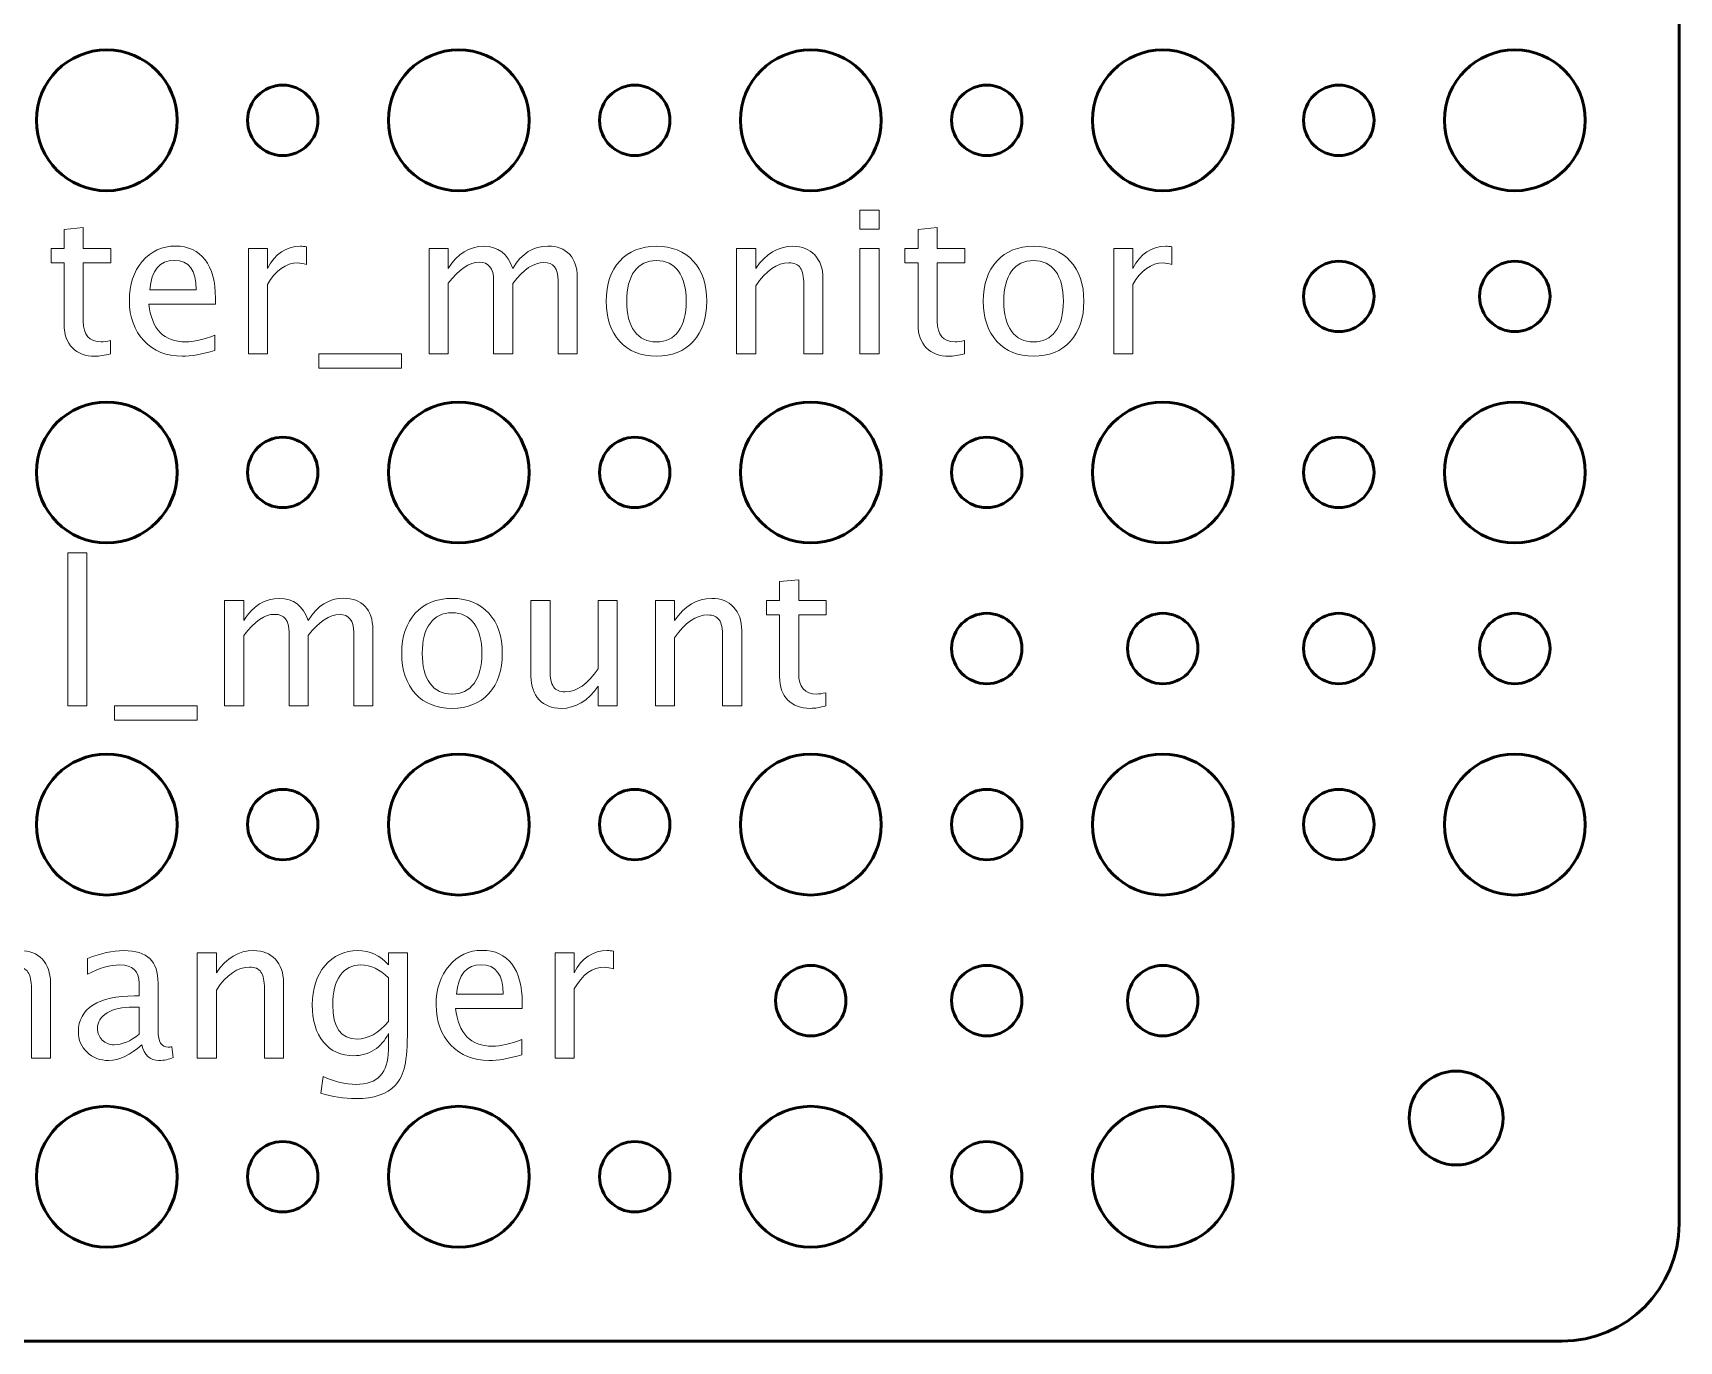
# Model space of a CAD drawing. Header units: centimetres. Extents: x -11.9 to 11.9, y -10.4 to 10.4.
# Drawn here: x 4.94 to 11.95, y -10.45 to -4.88 of the extents above; entities that cross this region are included whole.
import ezdxf

# ---------------------------------------------------------------- set-up
doc = ezdxf.new("R2010")
doc.units = ezdxf.units.CM
doc.header["$MEASUREMENT"] = 0
doc.layers.add('Layer 1', color=7, linetype='Continuous')

msp = doc.modelspace()

# ---------------------------------------------------------------- linework, layer by layer
at = {"layer": 'Layer 1', "lineweight": 53}
for centre, major_axis in [((5.25001, -5.25001), (0, 0.30001)), ((6.75001, -5.25001), (0, 0.30001)), ((8.25001, -5.25001), (0, 0.30001)), ((9.75001, -5.25001), (0, 0.30001)), ((11.25001, -5.25001), (0, 0.30001)), ((6, -5.25), (0, 0.15)), ((7.5, -5.25), (0, 0.15)), ((9, -5.25), (0, 0.15)), ((10.5, -5.25), (0, 0.15)), ((10.5, -6), (0, 0.15)), ((11.25, -6), (0, 0.15)), ((5.25001, -6.75001), (0, 0.30001)), ((6.75001, -6.75001), (0, 0.30001)), ((8.25001, -6.75001), (0, 0.30001)), ((9.75001, -6.75001), (0, 0.30001)), ((11.25001, -6.75001), (0, 0.30001)), ((6, -6.75), (0, 0.15)), ((7.5, -6.75), (0, 0.15)), ((9, -6.75), (0, 0.15)), ((10.5, -6.75), (0, 0.15)), ((9, -7.5), (0, 0.15)), ((9.75, -7.5), (0, 0.15)), ((10.5, -7.5), (0, 0.15)), ((11.25, -7.5), (0, 0.15)), ((5.25001, -8.25001), (0, 0.30001)), ((6.75001, -8.25001), (0, 0.30001)), ((8.25001, -8.25001), (0, 0.30001)), ((9.75001, -8.25001), (0, 0.30001)), ((11.25001, -8.25001), (0, 0.30001)), ((6, -8.25), (0, 0.15)), ((7.5, -8.25), (0, 0.15)), ((9, -8.25), (0, 0.15)), ((10.5, -8.25), (0, 0.15)), ((8.25, -9), (0, 0.15)), ((9, -9), (0, 0.15)), ((9.75, -9), (0, 0.15)), ((11.00005, -9.49996), (0, 0.2)), ((5.25001, -9.75001), (0, 0.30001)), ((6.75001, -9.75001), (0, 0.30001)), ((8.25001, -9.75001), (0, 0.30001)), ((9.75001, -9.75001), (0, 0.30001)), ((6, -9.75), (0, 0.15)), ((7.5, -9.75), (0, 0.15)), ((9, -9.75), (0, 0.15))]:
    msp.add_ellipse(centre, major_axis=major_axis, ratio=1, dxfattribs=at)
msp.add_open_spline([(0.05, -9.95), (0.05, -9.95), (0.05, 9.95), (0.05, 9.95), (0.05, 9.95), (0.05, 10.22614), (0.27386, 10.45), (0.55, 10.45), (0.55, 10.45), (0.55, 10.45), (11.45, 10.45), (11.45, 10.45), (11.45, 10.45), (11.72614, 10.45), (11.95, 10.22614), (11.95, 9.95), (11.95, 9.95), (11.95, 9.95), (11.95, -9.95), (11.95, -9.95), (11.95, -9.95), (11.95, -10.22614), (11.72614, -10.45), (11.45, -10.45), (11.45, -10.45), (11.45, -10.45), (0.55, -10.45), (0.55, -10.45), (0.55, -10.45), (0.27386, -10.45), (0.05, -10.22614), (0.05, -9.95)], degree=3, knots=[0, 0, 0, 0, 0.1111111, 0.1111111, 0.1111111, 0.1111111, 0.2222222, 0.2222222, 0.2222222, 0.2222222, 0.3333333, 0.3333333, 0.3333333, 0.3333333, 0.4444444, 0.4444444, 0.4444444, 0.4444444, 0.5555556, 0.5555556, 0.5555556, 0.5555556, 0.6666667, 0.6666667, 0.6666667, 0.6666667, 0.7777778, 0.7777778, 0.7777778, 0.7777778, 1, 1, 1, 1], dxfattribs=at)
at = {"layer": 'Layer 1', "color": 5, "lineweight": 9}
for points, knots in [([(8.45943, -5.71383), (8.45943, -5.71383), (8.45943, -5.63255), (8.45943, -5.63255), (8.45943, -5.63255), (8.45943, -5.63255), (8.54071, -5.63255), (8.54071, -5.63255), (8.54071, -5.63255), (8.54071, -5.63255), (8.54071, -5.71383), (8.54071, -5.71383), (8.54071, -5.71383), (8.54071, -5.71383), (8.45943, -5.71383), (8.45943, -5.71383)], [0, 0, 0, 0, 0.2, 0.2, 0.2, 0.2, 0.4, 0.4, 0.4, 0.4, 0.6, 0.6, 0.6, 0.6, 1, 1, 1, 1]), ([(5.26579, -6.24455), (5.24067, -6.25146), (5.2188, -6.25485), (5.20032, -6.25485), (5.20032, -6.25485), (5.15883, -6.25485), (5.12651, -6.243), (5.10337, -6.21929), (5.10337, -6.21929), (5.08009, -6.19558), (5.06852, -6.1627), (5.06852, -6.12051), (5.06852, -6.12051), (5.06852, -6.12051), (5.06852, -5.85692), (5.06852, -5.85692), (5.06852, -5.85692), (5.06852, -5.85692), (5.01235, -5.85692), (5.01235, -5.85692), (5.01235, -5.85692), (5.01235, -5.85692), (5.01235, -5.79595), (5.01235, -5.79595), (5.01235, -5.79595), (5.01235, -5.79595), (5.06852, -5.79595), (5.06852, -5.79595), (5.06852, -5.79595), (5.06852, -5.79595), (5.06852, -5.71482), (5.06852, -5.71482), (5.06852, -5.71482), (5.06852, -5.71482), (5.1498, -5.70705), (5.1498, -5.70705), (5.1498, -5.70705), (5.1498, -5.70705), (5.1498, -5.79595), (5.1498, -5.79595), (5.1498, -5.79595), (5.1498, -5.79595), (5.26748, -5.79595), (5.26748, -5.79595), (5.26748, -5.79595), (5.26748, -5.79595), (5.26748, -5.85692), (5.26748, -5.85692), (5.26748, -5.85692), (5.26748, -5.85692), (5.1498, -5.85692), (5.1498, -5.85692), (5.1498, -5.85692), (5.1498, -5.85692), (5.1498, -6.10584), (5.1498, -6.10584), (5.1498, -6.10584), (5.1498, -6.16454), (5.17534, -6.19389), (5.22628, -6.19389), (5.22628, -6.19389), (5.23715, -6.19389), (5.25027, -6.19206), (5.26579, -6.18853), (5.26579, -6.18853), (5.26579, -6.18853), (5.26579, -6.24455), (5.26579, -6.24455)], [0, 0, 0, 0, 0.0555556, 0.0555556, 0.0555556, 0.0555556, 0.1111111, 0.1111111, 0.1111111, 0.1111111, 0.1666667, 0.1666667, 0.1666667, 0.1666667, 0.2222222, 0.2222222, 0.2222222, 0.2222222, 0.2777778, 0.2777778, 0.2777778, 0.2777778, 0.3333333, 0.3333333, 0.3333333, 0.3333333, 0.3888889, 0.3888889, 0.3888889, 0.3888889, 0.4444444, 0.4444444, 0.4444444, 0.4444444, 0.5, 0.5, 0.5, 0.5, 0.5555556, 0.5555556, 0.5555556, 0.5555556, 0.6111111, 0.6111111, 0.6111111, 0.6111111, 0.6666667, 0.6666667, 0.6666667, 0.6666667, 0.7222222, 0.7222222, 0.7222222, 0.7222222, 0.7777778, 0.7777778, 0.7777778, 0.7777778, 0.8333333, 0.8333333, 0.8333333, 0.8333333, 0.8888889, 0.8888889, 0.8888889, 0.8888889, 1, 1, 1, 1]), ([(8.90478, -6.24455), (8.87966, -6.25146), (8.85779, -6.25485), (8.83931, -6.25485), (8.83931, -6.25485), (8.79782, -6.25485), (8.7655, -6.243), (8.74236, -6.21929), (8.74236, -6.21929), (8.71908, -6.19558), (8.70751, -6.1627), (8.70751, -6.12051), (8.70751, -6.12051), (8.70751, -6.12051), (8.70751, -5.85692), (8.70751, -5.85692), (8.70751, -5.85692), (8.70751, -5.85692), (8.65134, -5.85692), (8.65134, -5.85692), (8.65134, -5.85692), (8.65134, -5.85692), (8.65134, -5.79595), (8.65134, -5.79595), (8.65134, -5.79595), (8.65134, -5.79595), (8.70751, -5.79595), (8.70751, -5.79595), (8.70751, -5.79595), (8.70751, -5.79595), (8.70751, -5.71482), (8.70751, -5.71482), (8.70751, -5.71482), (8.70751, -5.71482), (8.78879, -5.70705), (8.78879, -5.70705), (8.78879, -5.70705), (8.78879, -5.70705), (8.78879, -5.79595), (8.78879, -5.79595), (8.78879, -5.79595), (8.78879, -5.79595), (8.90647, -5.79595), (8.90647, -5.79595), (8.90647, -5.79595), (8.90647, -5.79595), (8.90647, -5.85692), (8.90647, -5.85692), (8.90647, -5.85692), (8.90647, -5.85692), (8.78879, -5.85692), (8.78879, -5.85692), (8.78879, -5.85692), (8.78879, -5.85692), (8.78879, -6.10584), (8.78879, -6.10584), (8.78879, -6.10584), (8.78879, -6.16454), (8.81433, -6.19389), (8.86527, -6.19389), (8.86527, -6.19389), (8.87614, -6.19389), (8.88926, -6.19206), (8.90478, -6.18853), (8.90478, -6.18853), (8.90478, -6.18853), (8.90478, -6.24455), (8.90478, -6.24455)], [0, 0, 0, 0, 0.0555556, 0.0555556, 0.0555556, 0.0555556, 0.1111111, 0.1111111, 0.1111111, 0.1111111, 0.1666667, 0.1666667, 0.1666667, 0.1666667, 0.2222222, 0.2222222, 0.2222222, 0.2222222, 0.2777778, 0.2777778, 0.2777778, 0.2777778, 0.3333333, 0.3333333, 0.3333333, 0.3333333, 0.3888889, 0.3888889, 0.3888889, 0.3888889, 0.4444444, 0.4444444, 0.4444444, 0.4444444, 0.5, 0.5, 0.5, 0.5, 0.5555556, 0.5555556, 0.5555556, 0.5555556, 0.6111111, 0.6111111, 0.6111111, 0.6111111, 0.6666667, 0.6666667, 0.6666667, 0.6666667, 0.7222222, 0.7222222, 0.7222222, 0.7222222, 0.7777778, 0.7777778, 0.7777778, 0.7777778, 0.8333333, 0.8333333, 0.8333333, 0.8333333, 0.8888889, 0.8888889, 0.8888889, 0.8888889, 1, 1, 1, 1]), ([(5.71113, -6.2303), (5.65652, -6.24667), (5.60982, -6.25485), (5.57087, -6.25485), (5.57087, -6.25485), (5.50441, -6.25485), (5.45036, -6.23284), (5.40873, -6.18895), (5.40873, -6.18895), (5.3671, -6.14507), (5.34622, -6.0882), (5.34622, -6.01821), (5.34622, -6.01821), (5.34622, -5.95033), (5.36456, -5.89459), (5.40139, -5.85099), (5.40139, -5.85099), (5.43822, -5.80753), (5.48536, -5.78579), (5.54279, -5.78579), (5.54279, -5.78579), (5.59712, -5.78579), (5.63917, -5.80513), (5.6688, -5.84379), (5.6688, -5.84379), (5.69843, -5.88246), (5.71325, -5.93721), (5.71325, -6.00819), (5.71325, -6.00819), (5.71325, -6.00819), (5.71283, -6.03302), (5.71283, -6.03302), (5.71283, -6.03302), (5.71283, -6.03302), (5.42919, -6.03302), (5.42919, -6.03302), (5.42919, -6.03302), (5.44105, -6.14027), (5.4934, -6.19389), (5.58611, -6.19389), (5.58611, -6.19389), (5.62012, -6.19389), (5.66175, -6.18429), (5.71113, -6.1651), (5.71113, -6.1651), (5.71113, -6.1651), (5.71113, -6.2303), (5.71113, -6.2303)], [0, 0, 0, 0, 0.0769231, 0.0769231, 0.0769231, 0.0769231, 0.1538462, 0.1538462, 0.1538462, 0.1538462, 0.2307692, 0.2307692, 0.2307692, 0.2307692, 0.3076923, 0.3076923, 0.3076923, 0.3076923, 0.3846154, 0.3846154, 0.3846154, 0.3846154, 0.4615385, 0.4615385, 0.4615385, 0.4615385, 0.5384615, 0.5384615, 0.5384615, 0.5384615, 0.6153846, 0.6153846, 0.6153846, 0.6153846, 0.6923077, 0.6923077, 0.6923077, 0.6923077, 0.7692308, 0.7692308, 0.7692308, 0.7692308, 0.8461538, 0.8461538, 0.8461538, 0.8461538, 1, 1, 1, 1]), ([(5.85352, -6.24469), (5.85352, -6.24469), (5.85352, -5.79595), (5.85352, -5.79595), (5.85352, -5.79595), (5.85352, -5.79595), (5.9348, -5.79595), (5.9348, -5.79595), (5.9348, -5.79595), (5.9348, -5.79595), (5.9348, -5.88076), (5.9348, -5.88076), (5.9348, -5.88076), (5.96712, -5.81797), (6.01396, -5.78664), (6.07549, -5.78664), (6.07549, -5.78664), (6.08381, -5.78664), (6.09256, -5.78735), (6.10159, -5.78876), (6.10159, -5.78876), (6.10159, -5.78876), (6.10159, -5.86482), (6.10159, -5.86482), (6.10159, -5.86482), (6.08748, -5.86016), (6.07507, -5.85776), (6.06434, -5.85776), (6.06434, -5.85776), (6.01269, -5.85776), (5.96951, -5.88824), (5.9348, -5.94934), (5.9348, -5.94934), (5.9348, -5.94934), (5.9348, -6.24469), (5.9348, -6.24469), (5.9348, -6.24469), (5.9348, -6.24469), (5.85352, -6.24469), (5.85352, -6.24469)], [0, 0, 0, 0, 0.0909091, 0.0909091, 0.0909091, 0.0909091, 0.1818182, 0.1818182, 0.1818182, 0.1818182, 0.2727273, 0.2727273, 0.2727273, 0.2727273, 0.3636364, 0.3636364, 0.3636364, 0.3636364, 0.4545455, 0.4545455, 0.4545455, 0.4545455, 0.5454545, 0.5454545, 0.5454545, 0.5454545, 0.6363636, 0.6363636, 0.6363636, 0.6363636, 0.7272727, 0.7272727, 0.7272727, 0.7272727, 0.8181818, 0.8181818, 0.8181818, 0.8181818, 1, 1, 1, 1]), ([(6.62329, -6.24469), (6.62329, -6.24469), (6.62329, -5.79595), (6.62329, -5.79595), (6.62329, -5.79595), (6.62329, -5.79595), (6.70457, -5.79595), (6.70457, -5.79595), (6.70457, -5.79595), (6.70457, -5.79595), (6.70457, -5.88076), (6.70457, -5.88076), (6.70457, -5.88076), (6.74422, -5.81797), (6.79502, -5.78664), (6.85725, -5.78664), (6.85725, -5.78664), (6.91723, -5.78664), (6.95801, -5.81797), (6.97974, -5.88076), (6.97974, -5.88076), (7.01826, -5.8174), (7.0685, -5.78579), (7.13015, -5.78579), (7.13015, -5.78579), (7.16952, -5.78579), (7.20014, -5.79737), (7.22202, -5.82065), (7.22202, -5.82065), (7.24389, -5.84393), (7.2549, -5.87653), (7.2549, -5.91844), (7.2549, -5.91844), (7.2549, -5.91844), (7.2549, -6.24469), (7.2549, -6.24469), (7.2549, -6.24469), (7.2549, -6.24469), (7.17362, -6.24469), (7.17362, -6.24469), (7.17362, -6.24469), (7.17362, -6.24469), (7.17362, -5.93185), (7.17362, -5.93185), (7.17362, -5.93185), (7.17362, -5.88076), (7.1533, -5.85522), (7.11267, -5.85522), (7.11267, -5.85522), (7.07047, -5.85522), (7.02616, -5.885), (6.97974, -5.94469), (6.97974, -5.94469), (6.97974, -5.94469), (6.97974, -6.24469), (6.97974, -6.24469), (6.97974, -6.24469), (6.97974, -6.24469), (6.89846, -6.24469), (6.89846, -6.24469), (6.89846, -6.24469), (6.89846, -6.24469), (6.89846, -5.93156), (6.89846, -5.93156), (6.89846, -5.93156), (6.89846, -5.88006), (6.87786, -5.85438), (6.83651, -5.85438), (6.83651, -5.85438), (6.79545, -5.85438), (6.75142, -5.88429), (6.70457, -5.94426), (6.70457, -5.94426), (6.70457, -5.94426), (6.70457, -6.24469), (6.70457, -6.24469), (6.70457, -6.24469), (6.70457, -6.24469), (6.62329, -6.24469), (6.62329, -6.24469)], [0, 0, 0, 0, 0.047619, 0.047619, 0.047619, 0.047619, 0.0952381, 0.0952381, 0.0952381, 0.0952381, 0.1428571, 0.1428571, 0.1428571, 0.1428571, 0.1904762, 0.1904762, 0.1904762, 0.1904762, 0.2380952, 0.2380952, 0.2380952, 0.2380952, 0.2857143, 0.2857143, 0.2857143, 0.2857143, 0.3333333, 0.3333333, 0.3333333, 0.3333333, 0.3809524, 0.3809524, 0.3809524, 0.3809524, 0.4285714, 0.4285714, 0.4285714, 0.4285714, 0.4761905, 0.4761905, 0.4761905, 0.4761905, 0.5238095, 0.5238095, 0.5238095, 0.5238095, 0.5714286, 0.5714286, 0.5714286, 0.5714286, 0.6190476, 0.6190476, 0.6190476, 0.6190476, 0.6666667, 0.6666667, 0.6666667, 0.6666667, 0.7142857, 0.7142857, 0.7142857, 0.7142857, 0.7619048, 0.7619048, 0.7619048, 0.7619048, 0.8095238, 0.8095238, 0.8095238, 0.8095238, 0.8571429, 0.8571429, 0.8571429, 0.8571429, 0.9047619, 0.9047619, 0.9047619, 0.9047619, 1, 1, 1, 1]), ([(7.59244, -6.25485), (7.52654, -6.25485), (7.47433, -6.23382), (7.43594, -6.19177), (7.43594, -6.19177), (7.39742, -6.14972), (7.37823, -6.09257), (7.37823, -6.02046), (7.37823, -6.02046), (7.37823, -5.9485), (7.39742, -5.89149), (7.43594, -5.84958), (7.43594, -5.84958), (7.47433, -5.80767), (7.52654, -5.78664), (7.59244, -5.78664), (7.59244, -5.78664), (7.65834, -5.78664), (7.71055, -5.80767), (7.74893, -5.84958), (7.74893, -5.84958), (7.78745, -5.89149), (7.80665, -5.9485), (7.80665, -6.02046), (7.80665, -6.02046), (7.80665, -6.09257), (7.78745, -6.14972), (7.74893, -6.19177), (7.74893, -6.19177), (7.71055, -6.23382), (7.65834, -6.25485), (7.59244, -6.25485)], [0, 0, 0, 0, 0.1111111, 0.1111111, 0.1111111, 0.1111111, 0.2222222, 0.2222222, 0.2222222, 0.2222222, 0.3333333, 0.3333333, 0.3333333, 0.3333333, 0.4444444, 0.4444444, 0.4444444, 0.4444444, 0.5555556, 0.5555556, 0.5555556, 0.5555556, 0.6666667, 0.6666667, 0.6666667, 0.6666667, 0.7777778, 0.7777778, 0.7777778, 0.7777778, 1, 1, 1, 1]), ([(7.93393, -6.24469), (7.93393, -6.24469), (7.93393, -5.79595), (7.93393, -5.79595), (7.93393, -5.79595), (7.93393, -5.79595), (8.01521, -5.79595), (8.01521, -5.79595), (8.01521, -5.79595), (8.01521, -5.79595), (8.01521, -5.88076), (8.01521, -5.88076), (8.01521, -5.88076), (8.05825, -5.81797), (8.11103, -5.78664), (8.1734, -5.78664), (8.1734, -5.78664), (8.21263, -5.78664), (8.24381, -5.79892), (8.26681, -5.82361), (8.26681, -5.82361), (8.28981, -5.84817), (8.30139, -5.88133), (8.30139, -5.92281), (8.30139, -5.92281), (8.30139, -5.92281), (8.30139, -6.24469), (8.30139, -6.24469), (8.30139, -6.24469), (8.30139, -6.24469), (8.2201, -6.24469), (8.2201, -6.24469), (8.2201, -6.24469), (8.2201, -6.24469), (8.2201, -5.94934), (8.2201, -5.94934), (8.2201, -5.94934), (8.2201, -5.91604), (8.21517, -5.89233), (8.20543, -5.87822), (8.20543, -5.87822), (8.19555, -5.86397), (8.17932, -5.85692), (8.1566, -5.85692), (8.1566, -5.85692), (8.10665, -5.85692), (8.05952, -5.88951), (8.01521, -5.95471), (8.01521, -5.95471), (8.01521, -5.95471), (8.01521, -6.24469), (8.01521, -6.24469), (8.01521, -6.24469), (8.01521, -6.24469), (7.93393, -6.24469), (7.93393, -6.24469)], [0, 0, 0, 0, 0.0666667, 0.0666667, 0.0666667, 0.0666667, 0.1333333, 0.1333333, 0.1333333, 0.1333333, 0.2, 0.2, 0.2, 0.2, 0.2666667, 0.2666667, 0.2666667, 0.2666667, 0.3333333, 0.3333333, 0.3333333, 0.3333333, 0.4, 0.4, 0.4, 0.4, 0.4666667, 0.4666667, 0.4666667, 0.4666667, 0.5333333, 0.5333333, 0.5333333, 0.5333333, 0.6, 0.6, 0.6, 0.6, 0.6666667, 0.6666667, 0.6666667, 0.6666667, 0.7333333, 0.7333333, 0.7333333, 0.7333333, 0.8, 0.8, 0.8, 0.8, 0.8666667, 0.8666667, 0.8666667, 0.8666667, 1, 1, 1, 1]), ([(8.45943, -6.24469), (8.45943, -6.24469), (8.45943, -5.79595), (8.45943, -5.79595), (8.45943, -5.79595), (8.45943, -5.79595), (8.54071, -5.79595), (8.54071, -5.79595), (8.54071, -5.79595), (8.54071, -5.79595), (8.54071, -6.24469), (8.54071, -6.24469), (8.54071, -6.24469), (8.54071, -6.24469), (8.45943, -6.24469), (8.45943, -6.24469)], [0, 0, 0, 0, 0.2, 0.2, 0.2, 0.2, 0.4, 0.4, 0.4, 0.4, 0.6, 0.6, 0.6, 0.6, 1, 1, 1, 1]), ([(9.19942, -6.25485), (9.13352, -6.25485), (9.08131, -6.23382), (9.04292, -6.19177), (9.04292, -6.19177), (9.0044, -6.14972), (8.98521, -6.09257), (8.98521, -6.02046), (8.98521, -6.02046), (8.98521, -5.9485), (9.0044, -5.89149), (9.04292, -5.84958), (9.04292, -5.84958), (9.08131, -5.80767), (9.13352, -5.78664), (9.19942, -5.78664), (9.19942, -5.78664), (9.26532, -5.78664), (9.31753, -5.80767), (9.35591, -5.84958), (9.35591, -5.84958), (9.39443, -5.89149), (9.41363, -5.9485), (9.41363, -6.02046), (9.41363, -6.02046), (9.41363, -6.09257), (9.39443, -6.14972), (9.35591, -6.19177), (9.35591, -6.19177), (9.31753, -6.23382), (9.26532, -6.25485), (9.19942, -6.25485)], [0, 0, 0, 0, 0.1111111, 0.1111111, 0.1111111, 0.1111111, 0.2222222, 0.2222222, 0.2222222, 0.2222222, 0.3333333, 0.3333333, 0.3333333, 0.3333333, 0.4444444, 0.4444444, 0.4444444, 0.4444444, 0.5555556, 0.5555556, 0.5555556, 0.5555556, 0.6666667, 0.6666667, 0.6666667, 0.6666667, 0.7777778, 0.7777778, 0.7777778, 0.7777778, 1, 1, 1, 1]), ([(9.54091, -6.24469), (9.54091, -6.24469), (9.54091, -5.79595), (9.54091, -5.79595), (9.54091, -5.79595), (9.54091, -5.79595), (9.62219, -5.79595), (9.62219, -5.79595), (9.62219, -5.79595), (9.62219, -5.79595), (9.62219, -5.88076), (9.62219, -5.88076), (9.62219, -5.88076), (9.65451, -5.81797), (9.70135, -5.78664), (9.76288, -5.78664), (9.76288, -5.78664), (9.7712, -5.78664), (9.77995, -5.78735), (9.78898, -5.78876), (9.78898, -5.78876), (9.78898, -5.78876), (9.78898, -5.86482), (9.78898, -5.86482), (9.78898, -5.86482), (9.77487, -5.86016), (9.76246, -5.85776), (9.75173, -5.85776), (9.75173, -5.85776), (9.70008, -5.85776), (9.6569, -5.88824), (9.62219, -5.94934), (9.62219, -5.94934), (9.62219, -5.94934), (9.62219, -6.24469), (9.62219, -6.24469), (9.62219, -6.24469), (9.62219, -6.24469), (9.54091, -6.24469), (9.54091, -6.24469)], [0, 0, 0, 0, 0.0909091, 0.0909091, 0.0909091, 0.0909091, 0.1818182, 0.1818182, 0.1818182, 0.1818182, 0.2727273, 0.2727273, 0.2727273, 0.2727273, 0.3636364, 0.3636364, 0.3636364, 0.3636364, 0.4545455, 0.4545455, 0.4545455, 0.4545455, 0.5454545, 0.5454545, 0.5454545, 0.5454545, 0.6363636, 0.6363636, 0.6363636, 0.6363636, 0.7272727, 0.7272727, 0.7272727, 0.7272727, 0.8181818, 0.8181818, 0.8181818, 0.8181818, 1, 1, 1, 1]), ([(5.43343, -5.97206), (5.43343, -5.97206), (5.63155, -5.97206), (5.63155, -5.97206), (5.63155, -5.97206), (5.63155, -5.88852), (5.60036, -5.84676), (5.53813, -5.84676), (5.53813, -5.84676), (5.47548, -5.84676), (5.44062, -5.88852), (5.43343, -5.97206)], [0, 0, 0, 0, 0.25, 0.25, 0.25, 0.25, 0.5, 0.5, 0.5, 0.5, 1, 1, 1, 1]), ([(7.5923, -6.19389), (7.63251, -6.19389), (7.66384, -6.17879), (7.68614, -6.14845), (7.68614, -6.14845), (7.70829, -6.11825), (7.71944, -6.0755), (7.71944, -6.02046), (7.71944, -6.02046), (7.71944, -5.96557), (7.70829, -5.92296), (7.68614, -5.89276), (7.68614, -5.89276), (7.66384, -5.8627), (7.63251, -5.8476), (7.5923, -5.8476), (7.5923, -5.8476), (7.55194, -5.8476), (7.52061, -5.8627), (7.4986, -5.89276), (7.4986, -5.89276), (7.47644, -5.92296), (7.46544, -5.96557), (7.46544, -6.02046), (7.46544, -6.02046), (7.46544, -6.0755), (7.47644, -6.11825), (7.4986, -6.14845), (7.4986, -6.14845), (7.52061, -6.17879), (7.55194, -6.19389), (7.5923, -6.19389)], [0, 0, 0, 0, 0.1111111, 0.1111111, 0.1111111, 0.1111111, 0.2222222, 0.2222222, 0.2222222, 0.2222222, 0.3333333, 0.3333333, 0.3333333, 0.3333333, 0.4444444, 0.4444444, 0.4444444, 0.4444444, 0.5555556, 0.5555556, 0.5555556, 0.5555556, 0.6666667, 0.6666667, 0.6666667, 0.6666667, 0.7777778, 0.7777778, 0.7777778, 0.7777778, 1, 1, 1, 1]), ([(9.19928, -6.19389), (9.23949, -6.19389), (9.27082, -6.17879), (9.29312, -6.14845), (9.29312, -6.14845), (9.31527, -6.11825), (9.32642, -6.0755), (9.32642, -6.02046), (9.32642, -6.02046), (9.32642, -5.96557), (9.31527, -5.92296), (9.29312, -5.89276), (9.29312, -5.89276), (9.27082, -5.8627), (9.23949, -5.8476), (9.19928, -5.8476), (9.19928, -5.8476), (9.15892, -5.8476), (9.12759, -5.8627), (9.10558, -5.89276), (9.10558, -5.89276), (9.08342, -5.92296), (9.07242, -5.96557), (9.07242, -6.02046), (9.07242, -6.02046), (9.07242, -6.0755), (9.08342, -6.11825), (9.10558, -6.14845), (9.10558, -6.14845), (9.12759, -6.17879), (9.15892, -6.19389), (9.19928, -6.19389)], [0, 0, 0, 0, 0.1111111, 0.1111111, 0.1111111, 0.1111111, 0.2222222, 0.2222222, 0.2222222, 0.2222222, 0.3333333, 0.3333333, 0.3333333, 0.3333333, 0.4444444, 0.4444444, 0.4444444, 0.4444444, 0.5555556, 0.5555556, 0.5555556, 0.5555556, 0.6666667, 0.6666667, 0.6666667, 0.6666667, 0.7777778, 0.7777778, 0.7777778, 0.7777778, 1, 1, 1, 1]), ([(6.15423, -6.30565), (6.15423, -6.30565), (6.15423, -6.24469), (6.15423, -6.24469), (6.15423, -6.24469), (6.15423, -6.24469), (6.50644, -6.24469), (6.50644, -6.24469), (6.50644, -6.24469), (6.50644, -6.24469), (6.50644, -6.30565), (6.50644, -6.30565), (6.50644, -6.30565), (6.50644, -6.30565), (6.15423, -6.30565), (6.15423, -6.30565)], [0, 0, 0, 0, 0.2, 0.2, 0.2, 0.2, 0.4, 0.4, 0.4, 0.4, 0.6, 0.6, 0.6, 0.6, 1, 1, 1, 1]), ([(5.08404, -7.74469), (5.08404, -7.74469), (5.08404, -7.09191), (5.08404, -7.09191), (5.08404, -7.09191), (5.08404, -7.09191), (5.16532, -7.09191), (5.16532, -7.09191), (5.16532, -7.09191), (5.16532, -7.09191), (5.16532, -7.74469), (5.16532, -7.74469), (5.16532, -7.74469), (5.16532, -7.74469), (5.08404, -7.74469), (5.08404, -7.74469)], [0, 0, 0, 0, 0.2, 0.2, 0.2, 0.2, 0.4, 0.4, 0.4, 0.4, 0.6, 0.6, 0.6, 0.6, 1, 1, 1, 1]), ([(8.31437, -7.74455), (8.28925, -7.75146), (8.26738, -7.75485), (8.2489, -7.75485), (8.2489, -7.75485), (8.20741, -7.75485), (8.17509, -7.743), (8.15195, -7.71929), (8.15195, -7.71929), (8.12867, -7.69558), (8.1171, -7.6627), (8.1171, -7.62051), (8.1171, -7.62051), (8.1171, -7.62051), (8.1171, -7.35692), (8.1171, -7.35692), (8.1171, -7.35692), (8.1171, -7.35692), (8.06093, -7.35692), (8.06093, -7.35692), (8.06093, -7.35692), (8.06093, -7.35692), (8.06093, -7.29595), (8.06093, -7.29595), (8.06093, -7.29595), (8.06093, -7.29595), (8.1171, -7.29595), (8.1171, -7.29595), (8.1171, -7.29595), (8.1171, -7.29595), (8.1171, -7.21482), (8.1171, -7.21482), (8.1171, -7.21482), (8.1171, -7.21482), (8.19838, -7.20705), (8.19838, -7.20705), (8.19838, -7.20705), (8.19838, -7.20705), (8.19838, -7.29595), (8.19838, -7.29595), (8.19838, -7.29595), (8.19838, -7.29595), (8.31606, -7.29595), (8.31606, -7.29595), (8.31606, -7.29595), (8.31606, -7.29595), (8.31606, -7.35692), (8.31606, -7.35692), (8.31606, -7.35692), (8.31606, -7.35692), (8.19838, -7.35692), (8.19838, -7.35692), (8.19838, -7.35692), (8.19838, -7.35692), (8.19838, -7.60584), (8.19838, -7.60584), (8.19838, -7.60584), (8.19838, -7.66454), (8.22392, -7.69389), (8.27486, -7.69389), (8.27486, -7.69389), (8.28573, -7.69389), (8.29885, -7.69206), (8.31437, -7.68853), (8.31437, -7.68853), (8.31437, -7.68853), (8.31437, -7.74455), (8.31437, -7.74455)], [0, 0, 0, 0, 0.0555556, 0.0555556, 0.0555556, 0.0555556, 0.1111111, 0.1111111, 0.1111111, 0.1111111, 0.1666667, 0.1666667, 0.1666667, 0.1666667, 0.2222222, 0.2222222, 0.2222222, 0.2222222, 0.2777778, 0.2777778, 0.2777778, 0.2777778, 0.3333333, 0.3333333, 0.3333333, 0.3333333, 0.3888889, 0.3888889, 0.3888889, 0.3888889, 0.4444444, 0.4444444, 0.4444444, 0.4444444, 0.5, 0.5, 0.5, 0.5, 0.5555556, 0.5555556, 0.5555556, 0.5555556, 0.6111111, 0.6111111, 0.6111111, 0.6111111, 0.6666667, 0.6666667, 0.6666667, 0.6666667, 0.7222222, 0.7222222, 0.7222222, 0.7222222, 0.7777778, 0.7777778, 0.7777778, 0.7777778, 0.8333333, 0.8333333, 0.8333333, 0.8333333, 0.8888889, 0.8888889, 0.8888889, 0.8888889, 1, 1, 1, 1]), ([(5.75207, -7.74469), (5.75207, -7.74469), (5.75207, -7.29595), (5.75207, -7.29595), (5.75207, -7.29595), (5.75207, -7.29595), (5.83335, -7.29595), (5.83335, -7.29595), (5.83335, -7.29595), (5.83335, -7.29595), (5.83335, -7.38076), (5.83335, -7.38076), (5.83335, -7.38076), (5.873, -7.31797), (5.9238, -7.28664), (5.98603, -7.28664), (5.98603, -7.28664), (6.04601, -7.28664), (6.08679, -7.31797), (6.10852, -7.38076), (6.10852, -7.38076), (6.14704, -7.3174), (6.19728, -7.28579), (6.25893, -7.28579), (6.25893, -7.28579), (6.2983, -7.28579), (6.32892, -7.29737), (6.3508, -7.32065), (6.3508, -7.32065), (6.37267, -7.34393), (6.38368, -7.37653), (6.38368, -7.41844), (6.38368, -7.41844), (6.38368, -7.41844), (6.38368, -7.74469), (6.38368, -7.74469), (6.38368, -7.74469), (6.38368, -7.74469), (6.3024, -7.74469), (6.3024, -7.74469), (6.3024, -7.74469), (6.3024, -7.74469), (6.3024, -7.43185), (6.3024, -7.43185), (6.3024, -7.43185), (6.3024, -7.38076), (6.28208, -7.35522), (6.24145, -7.35522), (6.24145, -7.35522), (6.19925, -7.35522), (6.15494, -7.385), (6.10852, -7.44469), (6.10852, -7.44469), (6.10852, -7.44469), (6.10852, -7.74469), (6.10852, -7.74469), (6.10852, -7.74469), (6.10852, -7.74469), (6.02724, -7.74469), (6.02724, -7.74469), (6.02724, -7.74469), (6.02724, -7.74469), (6.02724, -7.43156), (6.02724, -7.43156), (6.02724, -7.43156), (6.02724, -7.38006), (6.00664, -7.35438), (5.96529, -7.35438), (5.96529, -7.35438), (5.92423, -7.35438), (5.8802, -7.38429), (5.83335, -7.44426), (5.83335, -7.44426), (5.83335, -7.44426), (5.83335, -7.74469), (5.83335, -7.74469), (5.83335, -7.74469), (5.83335, -7.74469), (5.75207, -7.74469), (5.75207, -7.74469)], [0, 0, 0, 0, 0.047619, 0.047619, 0.047619, 0.047619, 0.0952381, 0.0952381, 0.0952381, 0.0952381, 0.1428571, 0.1428571, 0.1428571, 0.1428571, 0.1904762, 0.1904762, 0.1904762, 0.1904762, 0.2380952, 0.2380952, 0.2380952, 0.2380952, 0.2857143, 0.2857143, 0.2857143, 0.2857143, 0.3333333, 0.3333333, 0.3333333, 0.3333333, 0.3809524, 0.3809524, 0.3809524, 0.3809524, 0.4285714, 0.4285714, 0.4285714, 0.4285714, 0.4761905, 0.4761905, 0.4761905, 0.4761905, 0.5238095, 0.5238095, 0.5238095, 0.5238095, 0.5714286, 0.5714286, 0.5714286, 0.5714286, 0.6190476, 0.6190476, 0.6190476, 0.6190476, 0.6666667, 0.6666667, 0.6666667, 0.6666667, 0.7142857, 0.7142857, 0.7142857, 0.7142857, 0.7619048, 0.7619048, 0.7619048, 0.7619048, 0.8095238, 0.8095238, 0.8095238, 0.8095238, 0.8571429, 0.8571429, 0.8571429, 0.8571429, 0.9047619, 0.9047619, 0.9047619, 0.9047619, 1, 1, 1, 1]), ([(6.72123, -7.75485), (6.65533, -7.75485), (6.60312, -7.73382), (6.56473, -7.69177), (6.56473, -7.69177), (6.52621, -7.64972), (6.50702, -7.59257), (6.50702, -7.52046), (6.50702, -7.52046), (6.50702, -7.4485), (6.52621, -7.39149), (6.56473, -7.34958), (6.56473, -7.34958), (6.60312, -7.30767), (6.65533, -7.28664), (6.72123, -7.28664), (6.72123, -7.28664), (6.78713, -7.28664), (6.83934, -7.30767), (6.87772, -7.34958), (6.87772, -7.34958), (6.91624, -7.39149), (6.93544, -7.4485), (6.93544, -7.52046), (6.93544, -7.52046), (6.93544, -7.59257), (6.91624, -7.64972), (6.87772, -7.69177), (6.87772, -7.69177), (6.83934, -7.73382), (6.78713, -7.75485), (6.72123, -7.75485)], [0, 0, 0, 0, 0.1111111, 0.1111111, 0.1111111, 0.1111111, 0.2222222, 0.2222222, 0.2222222, 0.2222222, 0.3333333, 0.3333333, 0.3333333, 0.3333333, 0.4444444, 0.4444444, 0.4444444, 0.4444444, 0.5555556, 0.5555556, 0.5555556, 0.5555556, 0.6666667, 0.6666667, 0.6666667, 0.6666667, 0.7777778, 0.7777778, 0.7777778, 0.7777778, 1, 1, 1, 1]), ([(7.58821, -7.74469), (7.58821, -7.74469), (7.58821, -7.29595), (7.58821, -7.29595), (7.58821, -7.29595), (7.58821, -7.29595), (7.66949, -7.29595), (7.66949, -7.29595), (7.66949, -7.29595), (7.66949, -7.29595), (7.66949, -7.38076), (7.66949, -7.38076), (7.66949, -7.38076), (7.71253, -7.31797), (7.76531, -7.28664), (7.82768, -7.28664), (7.82768, -7.28664), (7.86691, -7.28664), (7.89809, -7.29892), (7.92109, -7.32361), (7.92109, -7.32361), (7.94409, -7.34817), (7.95567, -7.38133), (7.95567, -7.42281), (7.95567, -7.42281), (7.95567, -7.42281), (7.95567, -7.74469), (7.95567, -7.74469), (7.95567, -7.74469), (7.95567, -7.74469), (7.87438, -7.74469), (7.87438, -7.74469), (7.87438, -7.74469), (7.87438, -7.74469), (7.87438, -7.44934), (7.87438, -7.44934), (7.87438, -7.44934), (7.87438, -7.41604), (7.86945, -7.39233), (7.85971, -7.37822), (7.85971, -7.37822), (7.84983, -7.36397), (7.8336, -7.35692), (7.81088, -7.35692), (7.81088, -7.35692), (7.76093, -7.35692), (7.7138, -7.38951), (7.66949, -7.45471), (7.66949, -7.45471), (7.66949, -7.45471), (7.66949, -7.74469), (7.66949, -7.74469), (7.66949, -7.74469), (7.66949, -7.74469), (7.58821, -7.74469), (7.58821, -7.74469)], [0, 0, 0, 0, 0.0666667, 0.0666667, 0.0666667, 0.0666667, 0.1333333, 0.1333333, 0.1333333, 0.1333333, 0.2, 0.2, 0.2, 0.2, 0.2666667, 0.2666667, 0.2666667, 0.2666667, 0.3333333, 0.3333333, 0.3333333, 0.3333333, 0.4, 0.4, 0.4, 0.4, 0.4666667, 0.4666667, 0.4666667, 0.4666667, 0.5333333, 0.5333333, 0.5333333, 0.5333333, 0.6, 0.6, 0.6, 0.6, 0.6666667, 0.6666667, 0.6666667, 0.6666667, 0.7333333, 0.7333333, 0.7333333, 0.7333333, 0.8, 0.8, 0.8, 0.8, 0.8666667, 0.8666667, 0.8666667, 0.8666667, 1, 1, 1, 1]), ([(6.72109, -7.69389), (6.7613, -7.69389), (6.79263, -7.67879), (6.81493, -7.64845), (6.81493, -7.64845), (6.83708, -7.61825), (6.84823, -7.5755), (6.84823, -7.52046), (6.84823, -7.52046), (6.84823, -7.46557), (6.83708, -7.42296), (6.81493, -7.39276), (6.81493, -7.39276), (6.79263, -7.3627), (6.7613, -7.3476), (6.72109, -7.3476), (6.72109, -7.3476), (6.68073, -7.3476), (6.6494, -7.3627), (6.62739, -7.39276), (6.62739, -7.39276), (6.60523, -7.42296), (6.59423, -7.46557), (6.59423, -7.52046), (6.59423, -7.52046), (6.59423, -7.5755), (6.60523, -7.61825), (6.62739, -7.64845), (6.62739, -7.64845), (6.6494, -7.67879), (6.68073, -7.69389), (6.72109, -7.69389)], [0, 0, 0, 0, 0.1111111, 0.1111111, 0.1111111, 0.1111111, 0.2222222, 0.2222222, 0.2222222, 0.2222222, 0.3333333, 0.3333333, 0.3333333, 0.3333333, 0.4444444, 0.4444444, 0.4444444, 0.4444444, 0.5555556, 0.5555556, 0.5555556, 0.5555556, 0.6666667, 0.6666667, 0.6666667, 0.6666667, 0.7777778, 0.7777778, 0.7777778, 0.7777778, 1, 1, 1, 1]), ([(7.34381, -7.74469), (7.34381, -7.74469), (7.34381, -7.66031), (7.34381, -7.66031), (7.34381, -7.66031), (7.30049, -7.72338), (7.24786, -7.75485), (7.18605, -7.75485), (7.18605, -7.75485), (7.14682, -7.75485), (7.11564, -7.74257), (7.09249, -7.71788), (7.09249, -7.71788), (7.06921, -7.69318), (7.05764, -7.66002), (7.05764, -7.61811), (7.05764, -7.61811), (7.05764, -7.61811), (7.05764, -7.29595), (7.05764, -7.29595), (7.05764, -7.29595), (7.05764, -7.29595), (7.13892, -7.29595), (7.13892, -7.29595), (7.13892, -7.29595), (7.13892, -7.29595), (7.13892, -7.59158), (7.13892, -7.59158), (7.13892, -7.59158), (7.13892, -7.62531), (7.14386, -7.64916), (7.1536, -7.66327), (7.1536, -7.66327), (7.16347, -7.67752), (7.17984, -7.68458), (7.20284, -7.68458), (7.20284, -7.68458), (7.25252, -7.68458), (7.29965, -7.65198), (7.34381, -7.58664), (7.34381, -7.58664), (7.34381, -7.58664), (7.34381, -7.29595), (7.34381, -7.29595), (7.34381, -7.29595), (7.34381, -7.29595), (7.4251, -7.29595), (7.4251, -7.29595), (7.4251, -7.29595), (7.4251, -7.29595), (7.4251, -7.74469), (7.4251, -7.74469), (7.4251, -7.74469), (7.4251, -7.74469), (7.34381, -7.74469), (7.34381, -7.74469)], [0, 0, 0, 0, 0.0666667, 0.0666667, 0.0666667, 0.0666667, 0.1333333, 0.1333333, 0.1333333, 0.1333333, 0.2, 0.2, 0.2, 0.2, 0.2666667, 0.2666667, 0.2666667, 0.2666667, 0.3333333, 0.3333333, 0.3333333, 0.3333333, 0.4, 0.4, 0.4, 0.4, 0.4666667, 0.4666667, 0.4666667, 0.4666667, 0.5333333, 0.5333333, 0.5333333, 0.5333333, 0.6, 0.6, 0.6, 0.6, 0.6666667, 0.6666667, 0.6666667, 0.6666667, 0.7333333, 0.7333333, 0.7333333, 0.7333333, 0.8, 0.8, 0.8, 0.8, 0.8666667, 0.8666667, 0.8666667, 0.8666667, 1, 1, 1, 1]), ([(5.28301, -7.80565), (5.28301, -7.80565), (5.28301, -7.74469), (5.28301, -7.74469), (5.28301, -7.74469), (5.28301, -7.74469), (5.63522, -7.74469), (5.63522, -7.74469), (5.63522, -7.74469), (5.63522, -7.74469), (5.63522, -7.80565), (5.63522, -7.80565), (5.63522, -7.80565), (5.63522, -7.80565), (5.28301, -7.80565), (5.28301, -7.80565)], [0, 0, 0, 0, 0.2, 0.2, 0.2, 0.2, 0.4, 0.4, 0.4, 0.4, 0.6, 0.6, 0.6, 0.6, 1, 1, 1, 1]), ([(4.64265, -9.24469), (4.64265, -9.24469), (4.64265, -8.59191), (4.64265, -8.59191), (4.64265, -8.59191), (4.64265, -8.59191), (4.72393, -8.59191), (4.72393, -8.59191), (4.72393, -8.59191), (4.72393, -8.59191), (4.72393, -8.88076), (4.72393, -8.88076), (4.72393, -8.88076), (4.76697, -8.81797), (4.81975, -8.78664), (4.88212, -8.78664), (4.88212, -8.78664), (4.92135, -8.78664), (4.95253, -8.79892), (4.97553, -8.82361), (4.97553, -8.82361), (4.99853, -8.84817), (5.01011, -8.88133), (5.01011, -8.92281), (5.01011, -8.92281), (5.01011, -8.92281), (5.01011, -9.24469), (5.01011, -9.24469), (5.01011, -9.24469), (5.01011, -9.24469), (4.92882, -9.24469), (4.92882, -9.24469), (4.92882, -9.24469), (4.92882, -9.24469), (4.92882, -8.94934), (4.92882, -8.94934), (4.92882, -8.94934), (4.92882, -8.91604), (4.92389, -8.89233), (4.91415, -8.87822), (4.91415, -8.87822), (4.90427, -8.86397), (4.88804, -8.85692), (4.86532, -8.85692), (4.86532, -8.85692), (4.81537, -8.85692), (4.76824, -8.88951), (4.72393, -8.95471), (4.72393, -8.95471), (4.72393, -8.95471), (4.72393, -9.24469), (4.72393, -9.24469), (4.72393, -9.24469), (4.72393, -9.24469), (4.64265, -9.24469), (4.64265, -9.24469)], [0, 0, 0, 0, 0.0666667, 0.0666667, 0.0666667, 0.0666667, 0.1333333, 0.1333333, 0.1333333, 0.1333333, 0.2, 0.2, 0.2, 0.2, 0.2666667, 0.2666667, 0.2666667, 0.2666667, 0.3333333, 0.3333333, 0.3333333, 0.3333333, 0.4, 0.4, 0.4, 0.4, 0.4666667, 0.4666667, 0.4666667, 0.4666667, 0.5333333, 0.5333333, 0.5333333, 0.5333333, 0.6, 0.6, 0.6, 0.6, 0.6666667, 0.6666667, 0.6666667, 0.6666667, 0.7333333, 0.7333333, 0.7333333, 0.7333333, 0.8, 0.8, 0.8, 0.8, 0.8666667, 0.8666667, 0.8666667, 0.8666667, 1, 1, 1, 1]), ([(5.39942, -9.18754), (5.3506, -9.23241), (5.30361, -9.25485), (5.25845, -9.25485), (5.25845, -9.25485), (5.22134, -9.25485), (5.19044, -9.24328), (5.16602, -9.22), (5.16602, -9.22), (5.14147, -9.19671), (5.12919, -9.16736), (5.12919, -9.13194), (5.12919, -9.13194), (5.12919, -9.08298), (5.1498, -9.0453), (5.191, -9.01905), (5.191, -9.01905), (5.23221, -8.99281), (5.29133, -8.97968), (5.36838, -8.97968), (5.36838, -8.97968), (5.36838, -8.97968), (5.38743, -8.97968), (5.38743, -8.97968), (5.38743, -8.97968), (5.38743, -8.97968), (5.38743, -8.92564), (5.38743, -8.92564), (5.38743, -8.92564), (5.38743, -8.87357), (5.36033, -8.8476), (5.30601, -8.8476), (5.30601, -8.8476), (5.26396, -8.8476), (5.21795, -8.86087), (5.16814, -8.8874), (5.16814, -8.8874), (5.16814, -8.8874), (5.16814, -8.82051), (5.16814, -8.82051), (5.16814, -8.82051), (5.22289, -8.79793), (5.27454, -8.78664), (5.32294, -8.78664), (5.32294, -8.78664), (5.37275, -8.78664), (5.40958, -8.79793), (5.43315, -8.82065), (5.43315, -8.82065), (5.45685, -8.84337), (5.46871, -8.87836), (5.46871, -8.92564), (5.46871, -8.92564), (5.46871, -8.92564), (5.46871, -9.12841), (5.46871, -9.12841), (5.46871, -9.12841), (5.46871, -9.17484), (5.48296, -9.19812), (5.51161, -9.19812), (5.51161, -9.19812), (5.51513, -9.19812), (5.52036, -9.19756), (5.52727, -9.19643), (5.52727, -9.19643), (5.52727, -9.19643), (5.53306, -9.24159), (5.53306, -9.24159), (5.53306, -9.24159), (5.51457, -9.25048), (5.49425, -9.25485), (5.47195, -9.25485), (5.47195, -9.25485), (5.43399, -9.25485), (5.40986, -9.23241), (5.39942, -9.18754)], [0, 0, 0, 0, 0.05, 0.05, 0.05, 0.05, 0.1, 0.1, 0.1, 0.1, 0.15, 0.15, 0.15, 0.15, 0.2, 0.2, 0.2, 0.2, 0.25, 0.25, 0.25, 0.25, 0.3, 0.3, 0.3, 0.3, 0.35, 0.35, 0.35, 0.35, 0.4, 0.4, 0.4, 0.4, 0.45, 0.45, 0.45, 0.45, 0.5, 0.5, 0.5, 0.5, 0.55, 0.55, 0.55, 0.55, 0.6, 0.6, 0.6, 0.6, 0.65, 0.65, 0.65, 0.65, 0.7, 0.7, 0.7, 0.7, 0.75, 0.75, 0.75, 0.75, 0.8, 0.8, 0.8, 0.8, 0.85, 0.85, 0.85, 0.85, 0.9, 0.9, 0.9, 0.9, 1, 1, 1, 1]), ([(5.63564, -9.24469), (5.63564, -9.24469), (5.63564, -8.79595), (5.63564, -8.79595), (5.63564, -8.79595), (5.63564, -8.79595), (5.71692, -8.79595), (5.71692, -8.79595), (5.71692, -8.79595), (5.71692, -8.79595), (5.71692, -8.88076), (5.71692, -8.88076), (5.71692, -8.88076), (5.75996, -8.81797), (5.81274, -8.78664), (5.87511, -8.78664), (5.87511, -8.78664), (5.91434, -8.78664), (5.94552, -8.79892), (5.96852, -8.82361), (5.96852, -8.82361), (5.99152, -8.84817), (6.0031, -8.88133), (6.0031, -8.92281), (6.0031, -8.92281), (6.0031, -8.92281), (6.0031, -9.24469), (6.0031, -9.24469), (6.0031, -9.24469), (6.0031, -9.24469), (5.92181, -9.24469), (5.92181, -9.24469), (5.92181, -9.24469), (5.92181, -9.24469), (5.92181, -8.94934), (5.92181, -8.94934), (5.92181, -8.94934), (5.92181, -8.91604), (5.91688, -8.89233), (5.90714, -8.87822), (5.90714, -8.87822), (5.89726, -8.86397), (5.88103, -8.85692), (5.85831, -8.85692), (5.85831, -8.85692), (5.80836, -8.85692), (5.76123, -8.88951), (5.71692, -8.95471), (5.71692, -8.95471), (5.71692, -8.95471), (5.71692, -9.24469), (5.71692, -9.24469), (5.71692, -9.24469), (5.71692, -9.24469), (5.63564, -9.24469), (5.63564, -9.24469)], [0, 0, 0, 0, 0.0666667, 0.0666667, 0.0666667, 0.0666667, 0.1333333, 0.1333333, 0.1333333, 0.1333333, 0.2, 0.2, 0.2, 0.2, 0.2666667, 0.2666667, 0.2666667, 0.2666667, 0.3333333, 0.3333333, 0.3333333, 0.3333333, 0.4, 0.4, 0.4, 0.4, 0.4666667, 0.4666667, 0.4666667, 0.4666667, 0.5333333, 0.5333333, 0.5333333, 0.5333333, 0.6, 0.6, 0.6, 0.6, 0.6666667, 0.6666667, 0.6666667, 0.6666667, 0.7333333, 0.7333333, 0.7333333, 0.7333333, 0.8, 0.8, 0.8, 0.8, 0.8666667, 0.8666667, 0.8666667, 0.8666667, 1, 1, 1, 1]), ([(6.16283, -9.3937), (6.16283, -9.3937), (6.17243, -9.32343), (6.17243, -9.32343), (6.17243, -9.32343), (6.21956, -9.34544), (6.26627, -9.35645), (6.31241, -9.35645), (6.31241, -9.35645), (6.40399, -9.35645), (6.44985, -9.30791), (6.44985, -9.21096), (6.44985, -9.21096), (6.44985, -9.21096), (6.44985, -9.14041), (6.44985, -9.14041), (6.44985, -9.14041), (6.43574, -9.17018), (6.41571, -9.19318), (6.3896, -9.20969), (6.3896, -9.20969), (6.36349, -9.2262), (6.33443, -9.23453), (6.30239, -9.23453), (6.30239, -9.23453), (6.24807, -9.23453), (6.20503, -9.21506), (6.17328, -9.17611), (6.17328, -9.17611), (6.14153, -9.13716), (6.12558, -9.08439), (6.12558, -9.01778), (6.12558, -9.01778), (6.12558, -8.94963), (6.14364, -8.89403), (6.17977, -8.85099), (6.17977, -8.85099), (6.21603, -8.80809), (6.26274, -8.78664), (6.32017, -8.78664), (6.32017, -8.78664), (6.37041, -8.78664), (6.41373, -8.80696), (6.44985, -8.84774), (6.44985, -8.84774), (6.44985, -8.84774), (6.44985, -8.79595), (6.44985, -8.79595), (6.44985, -8.79595), (6.44985, -8.79595), (6.53114, -8.79595), (6.53114, -8.79595), (6.53114, -8.79595), (6.53114, -8.79595), (6.53114, -9.12221), (6.53114, -9.12221), (6.53114, -9.12221), (6.53114, -9.19234), (6.52747, -9.24427), (6.52013, -9.27799), (6.52013, -9.27799), (6.51293, -9.31172), (6.4991, -9.33938), (6.47906, -9.36082), (6.47906, -9.36082), (6.4435, -9.3985), (6.38791, -9.41741), (6.31241, -9.41741), (6.31241, -9.41741), (6.26062, -9.41741), (6.21081, -9.40951), (6.16283, -9.3937)], [0, 0, 0, 0, 0.0526316, 0.0526316, 0.0526316, 0.0526316, 0.1052632, 0.1052632, 0.1052632, 0.1052632, 0.1578947, 0.1578947, 0.1578947, 0.1578947, 0.2105263, 0.2105263, 0.2105263, 0.2105263, 0.2631579, 0.2631579, 0.2631579, 0.2631579, 0.3157895, 0.3157895, 0.3157895, 0.3157895, 0.3684211, 0.3684211, 0.3684211, 0.3684211, 0.4210526, 0.4210526, 0.4210526, 0.4210526, 0.4736842, 0.4736842, 0.4736842, 0.4736842, 0.5263158, 0.5263158, 0.5263158, 0.5263158, 0.5789474, 0.5789474, 0.5789474, 0.5789474, 0.6315789, 0.6315789, 0.6315789, 0.6315789, 0.6842105, 0.6842105, 0.6842105, 0.6842105, 0.7368421, 0.7368421, 0.7368421, 0.7368421, 0.7894737, 0.7894737, 0.7894737, 0.7894737, 0.8421053, 0.8421053, 0.8421053, 0.8421053, 0.8947368, 0.8947368, 0.8947368, 0.8947368, 1, 1, 1, 1]), ([(7.01839, -9.2303), (6.96378, -9.24667), (6.91708, -9.25485), (6.87813, -9.25485), (6.87813, -9.25485), (6.81167, -9.25485), (6.75762, -9.23284), (6.71599, -9.18895), (6.71599, -9.18895), (6.67436, -9.14507), (6.65348, -9.0882), (6.65348, -9.01821), (6.65348, -9.01821), (6.65348, -8.95033), (6.67182, -8.89459), (6.70865, -8.85099), (6.70865, -8.85099), (6.74548, -8.80753), (6.79262, -8.78579), (6.85005, -8.78579), (6.85005, -8.78579), (6.90438, -8.78579), (6.94643, -8.80513), (6.97606, -8.84379), (6.97606, -8.84379), (7.00569, -8.88246), (7.02051, -8.93721), (7.02051, -9.00819), (7.02051, -9.00819), (7.02051, -9.00819), (7.02009, -9.03302), (7.02009, -9.03302), (7.02009, -9.03302), (7.02009, -9.03302), (6.73645, -9.03302), (6.73645, -9.03302), (6.73645, -9.03302), (6.74831, -9.14027), (6.80066, -9.19389), (6.89337, -9.19389), (6.89337, -9.19389), (6.92738, -9.19389), (6.96901, -9.18429), (7.01839, -9.1651), (7.01839, -9.1651), (7.01839, -9.1651), (7.01839, -9.2303), (7.01839, -9.2303)], [0, 0, 0, 0, 0.0769231, 0.0769231, 0.0769231, 0.0769231, 0.1538462, 0.1538462, 0.1538462, 0.1538462, 0.2307692, 0.2307692, 0.2307692, 0.2307692, 0.3076923, 0.3076923, 0.3076923, 0.3076923, 0.3846154, 0.3846154, 0.3846154, 0.3846154, 0.4615385, 0.4615385, 0.4615385, 0.4615385, 0.5384615, 0.5384615, 0.5384615, 0.5384615, 0.6153846, 0.6153846, 0.6153846, 0.6153846, 0.6923077, 0.6923077, 0.6923077, 0.6923077, 0.7692308, 0.7692308, 0.7692308, 0.7692308, 0.8461538, 0.8461538, 0.8461538, 0.8461538, 1, 1, 1, 1]), ([(7.16078, -9.24469), (7.16078, -9.24469), (7.16078, -8.79595), (7.16078, -8.79595), (7.16078, -8.79595), (7.16078, -8.79595), (7.24206, -8.79595), (7.24206, -8.79595), (7.24206, -8.79595), (7.24206, -8.79595), (7.24206, -8.88076), (7.24206, -8.88076), (7.24206, -8.88076), (7.27438, -8.81797), (7.32122, -8.78664), (7.38275, -8.78664), (7.38275, -8.78664), (7.39107, -8.78664), (7.39982, -8.78735), (7.40885, -8.78876), (7.40885, -8.78876), (7.40885, -8.78876), (7.40885, -8.86482), (7.40885, -8.86482), (7.40885, -8.86482), (7.39474, -8.86016), (7.38233, -8.85776), (7.3716, -8.85776), (7.3716, -8.85776), (7.31995, -8.85776), (7.27677, -8.88824), (7.24206, -8.94934), (7.24206, -8.94934), (7.24206, -8.94934), (7.24206, -9.24469), (7.24206, -9.24469), (7.24206, -9.24469), (7.24206, -9.24469), (7.16078, -9.24469), (7.16078, -9.24469)], [0, 0, 0, 0, 0.0909091, 0.0909091, 0.0909091, 0.0909091, 0.1818182, 0.1818182, 0.1818182, 0.1818182, 0.2727273, 0.2727273, 0.2727273, 0.2727273, 0.3636364, 0.3636364, 0.3636364, 0.3636364, 0.4545455, 0.4545455, 0.4545455, 0.4545455, 0.5454545, 0.5454545, 0.5454545, 0.5454545, 0.6363636, 0.6363636, 0.6363636, 0.6363636, 0.7272727, 0.7272727, 0.7272727, 0.7272727, 0.8181818, 0.8181818, 0.8181818, 0.8181818, 1, 1, 1, 1]), ([(6.44985, -9.08947), (6.44985, -9.08947), (6.44985, -8.90334), (6.44985, -8.90334), (6.44985, -8.90334), (6.41401, -8.86623), (6.37492, -8.8476), (6.33273, -8.8476), (6.33273, -8.8476), (6.2952, -8.8476), (6.26585, -8.86256), (6.24468, -8.89262), (6.24468, -8.89262), (6.22337, -8.92253), (6.21279, -8.96416), (6.21279, -9.01722), (6.21279, -9.01722), (6.21279, -9.11473), (6.24736, -9.16341), (6.31665, -9.16341), (6.31665, -9.16341), (6.36378, -9.16341), (6.40823, -9.13872), (6.44985, -9.08947)], [0, 0, 0, 0, 0.1428571, 0.1428571, 0.1428571, 0.1428571, 0.2857143, 0.2857143, 0.2857143, 0.2857143, 0.4285714, 0.4285714, 0.4285714, 0.4285714, 0.5714286, 0.5714286, 0.5714286, 0.5714286, 0.7142857, 0.7142857, 0.7142857, 0.7142857, 1, 1, 1, 1]), ([(6.74069, -8.97206), (6.74069, -8.97206), (6.93881, -8.97206), (6.93881, -8.97206), (6.93881, -8.97206), (6.93881, -8.88852), (6.90762, -8.84676), (6.84539, -8.84676), (6.84539, -8.84676), (6.78274, -8.84676), (6.74788, -8.88852), (6.74069, -8.97206)], [0, 0, 0, 0, 0.25, 0.25, 0.25, 0.25, 0.5, 0.5, 0.5, 0.5, 1, 1, 1, 1]), ([(5.38743, -9.14323), (5.38743, -9.14323), (5.38743, -9.02794), (5.38743, -9.02794), (5.38743, -9.02794), (5.38743, -9.02794), (5.36132, -9.0271), (5.36132, -9.0271), (5.36132, -9.0271), (5.31617, -9.0271), (5.27976, -9.03542), (5.25196, -9.05207), (5.25196, -9.05207), (5.2243, -9.06886), (5.21047, -9.09102), (5.21047, -9.11868), (5.21047, -9.11868), (5.21047, -9.13801), (5.21739, -9.15438), (5.23108, -9.16778), (5.23108, -9.16778), (5.24491, -9.18119), (5.2617, -9.18796), (5.28159, -9.18796), (5.28159, -9.18796), (5.31546, -9.18796), (5.35074, -9.17301), (5.38743, -9.14323)], [0, 0, 0, 0, 0.125, 0.125, 0.125, 0.125, 0.25, 0.25, 0.25, 0.25, 0.375, 0.375, 0.375, 0.375, 0.5, 0.5, 0.5, 0.5, 0.625, 0.625, 0.625, 0.625, 0.75, 0.75, 0.75, 0.75, 1, 1, 1, 1])]:
    msp.add_open_spline(points, degree=3, knots=knots, dxfattribs=at)

doc.saveas('drawing.dxf')
